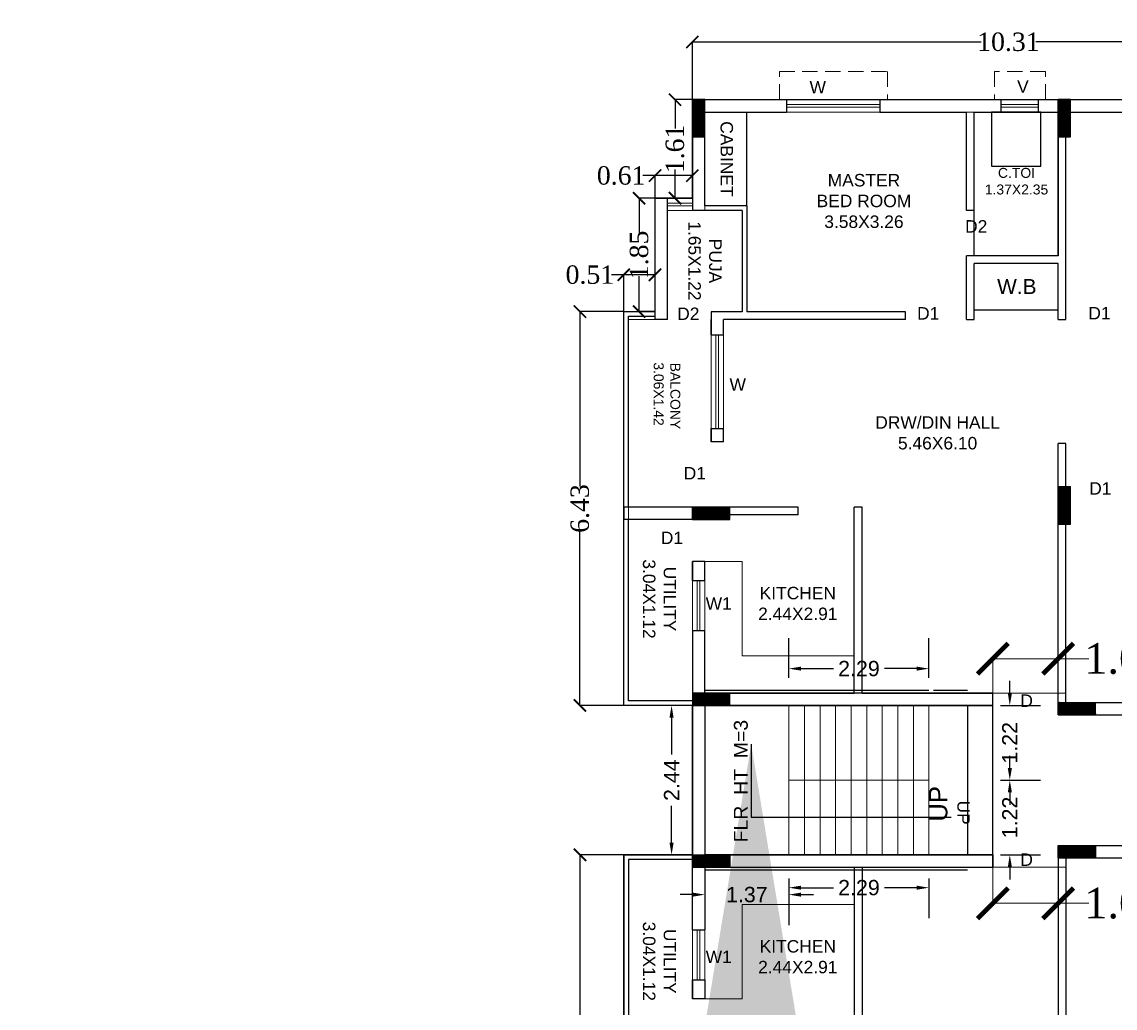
# Model space of a CAD drawing. Header units: metres. Extents: x 0 to 63445, y 32361 to 32804.
# Drawn here: x 63159.96 to 63177.8, y 32701.36 to 32717.46 of the extents above; entities that cross this region are included whole.
import ezdxf

# ---------------------------------------------------------------- set-up
doc = ezdxf.new("R2010")
doc.units = ezdxf.units.M
doc.header["$MEASUREMENT"] = 0
doc.header["$PDMODE"] = 34
doc.header["$PDSIZE"] = -10
for name, pattern in [('CONTINULUS', [0]), ('DASHED', [0.75, 0.5, -0.25]), ('DASHED2', [0.375, 0.25, -0.125])]:
    doc.linetypes.add(name, pattern=pattern)
doc.layers.get('0').update_dxf_attribs({"lineweight": 25})
doc.layers.add('BLK_1_FLR_2_BATH', color=3, linetype='Continuous', plot=False)
doc.layers.add('BLK_1_FLR_2_WATER_CLOSET', color=2, linetype='Continuous', plot=False)
for name, color, linetype, lineweight in [('BLK_1_FLR_2_BLT_UP_AREA', 14, 'DASHED', 9), ('BLK_1_FLR_2_EXIT_WIDTH_DOOR', 7, 'Continuous', 0), ('BLK_1_FLR_2_STAIR_1_FLIGHT_1', 7, 'Continuous', 0), ('BLK_1_FLR_2_STAIR_1_FLIGHT_2', 7, 'Continuous', 0), ('BLK_1_FLR_2_STAIR_1_LANDING_1', 7, 'Continuous', 0), ('BLK_1_FLR_2_UNITFA', 7, 'Continuous', 0), ('COLUMN', 1, 'Continuous', 30), ('DIM', 56, 'Continuous', 20), ('elev', 252, 'Continuous', 20), ('STEPS', 114, 'Continuous', 20), ('TEXT-2', 65, 'Continuous', 18), ('wall', 7, 'Continuous', 30), ('window', 154, 'Continuous', 9)]:
    doc.layers.add(name, color=color, linetype=linetype, lineweight=lineweight)
doc.layers.add('BLK_1_FLR_2_STAIR_1', color=7, linetype='Continuous', true_color=0xffffff, plot=False)
doc.layers.add('text', color=65, linetype='Continuous')
doc.styles.add('AutoDCRFont', font='arial.ttf')
doc.styles.add('PreDCRFont', font='arial.ttf', dxfattribs={"height": 0.25})
doc.styles.add('small int', font='arial.ttf', dxfattribs={"height": 18})
doc.styles.get("Standard").update_dxf_attribs({"font": 'arial.ttf', "height": 0.4})
doc.styles.add('style2', font='arial.ttf', dxfattribs={"height": 0.25})
doc.styles.add('TNR', font='times.ttf', dxfattribs={"height": 0.5})
doc.dimstyles.new('ARCHANA', dxfattribs={"dimscale": 0, "dimtxt": 0.5, "dimasz": 0.5, "dimexe": 0, "dimexo": 0, "dimgap": 0, "dimtad": 0, "dimzin": 0, "dimdsep": 46, "dimtxsty": 'TNR', "dimblk": 'ARCHTICK', "dimcen": 0.09, "dimclrd": 36, "dimclre": 36, "dimclrt": 7, "dimadec": 0, "dimazin": 0, "dimtfac": 1, "dimtofl": 0, "dimtmove": 0, "dimatfit": 3, "dimldrblk": 'ARCHTICK', "dimfxl": 1, "dimfrac": 2, "dimtolj": 1, "dimtzin": 0, "dimlwd": -1, "dimlwe": -1, "dimarcsym": 0})
doc.dimstyles.new('Copy of Standard2', dxfattribs={"dimtxt": 0.25, "dimasz": 0.2, "dimexe": 0.5, "dimexo": 0.3, "dimgap": 0.09, "dimtad": 0, "dimtoh": 1, "dimzin": 0, "dimdsep": 46, "dimtxsty": 'PreDCRFont', "dimcen": 0.025, "dimdle": 0.1, "dimadec": 0, "dimazin": 0, "dimtfac": 1, "dimtofl": 0, "dimtmove": 2, "dimatfit": 3, "dimfxl": 0.18, "dimtolj": 1, "dimtzin": 0, "dimarcsym": 0})
doc.dimstyles.new('STD', dxfattribs={"dimtxt": 10, "dimasz": 10, "dimexe": 0, "dimexo": 0, "dimgap": 0.09, "dimtad": 0, "dimdec": 0, "dimzin": 0, "dimdsep": 46, "dimlunit": 4, "dimtxsty": 'small int', "dimcen": 0.09, "dimclrd": 75, "dimclre": 75, "dimadec": 0, "dimazin": 0, "dimtfac": 1, "dimtdec": 0, "dimtofl": 0, "dimtmove": 0, "dimatfit": 3, "dimfxl": 1, "dimtolj": 1, "dimtzin": 0, "dimarcsym": 0})

# ---------------------------------------------------------------- blocks, each defined once
blk = doc.blocks.new('*D373')
at = {"layer": 'BLK_1_FLR_2_STAIR_1_FLIGHT_1', "color": 0, "linetype": 'Continuous', "lineweight": -2, "transparency": 16777216}
for p, q in [((63172.472, 32703.477), (63172.472, 32702.827)), ((63174.758, 32703.477), (63174.758, 32702.827)), ((63172.672, 32703.327), (63173.198, 32703.327)), ((63174.558, 32703.327), (63174.032, 32703.327))]:
    blk.add_line(p, q, dxfattribs=at)
at = {"layer": 'BLK_1_FLR_2_STAIR_1_FLIGHT_1', "color": 0, "linetype": 'Continuous', "transparency": 16777216}
for points in [[(63172.672, 32703.36), (63172.672, 32703.294), (63172.472, 32703.327)], [(63174.558, 32703.36), (63174.558, 32703.294), (63174.758, 32703.327)]]:
    blk.add_solid(points, dxfattribs=at)
at = {"layer": 'Defpoints', "color": 0, "linetype": 'Continuous', "transparency": 16777216}
for p in [(63172.472, 32703.863), (63174.758, 32703.863), (63174.758, 32703.327)]:
    blk.add_point(p, dxfattribs=at)
at = {"layer": 'BLK_1_FLR_2_STAIR_1_FLIGHT_1', "color": 0, "linetype": 'Continuous', "transparency": 16777216, "insert": (63173.615, 32703.327), "char_height": 0.25, "attachment_point": 5, "style": 'PreDCRFont'}
blk.add_mtext('\\A1;2.29', dxfattribs=at)
blk = doc.blocks.new('*D374')
at = {"layer": 'BLK_1_FLR_2_STAIR_1_FLIGHT_1', "color": 0, "linetype": 'Continuous', "lineweight": -2, "transparency": 16777216}
for p, q in [((63176.077, 32705.282), (63176.077, 32705.482)), ((63175.927, 32705.082), (63176.577, 32705.082)), ((63175.927, 32703.863), (63176.577, 32703.863)), ((63176.077, 32703.663), (63176.077, 32703.463))]:
    blk.add_line(p, q, dxfattribs=at)
at = {"layer": 'BLK_1_FLR_2_STAIR_1_FLIGHT_1', "color": 0, "linetype": 'Continuous', "transparency": 16777216}
for points in [[(63176.044, 32705.282), (63176.111, 32705.282), (63176.077, 32705.082)], [(63176.044, 32703.663), (63176.111, 32703.663), (63176.077, 32703.863)]]:
    blk.add_solid(points, dxfattribs=at)
at = {"layer": 'Defpoints', "color": 0, "linetype": 'Continuous', "transparency": 16777216}
for p in [(63174.758, 32705.082), (63176.077, 32705.082), (63174.758, 32703.863)]:
    blk.add_point(p, dxfattribs=at)
at = {"layer": 'BLK_1_FLR_2_STAIR_1_FLIGHT_1', "color": 0, "linetype": 'Continuous', "transparency": 16777216, "insert": (63176.077, 32704.473), "char_height": 0.25, "attachment_point": 5, "rotation": 90, "style": 'PreDCRFont'}
blk.add_mtext('\\A1;1.22', dxfattribs=at)
blk = doc.blocks.new('*D375')
at = {"layer": 'BLK_1_FLR_2_STAIR_1_FLIGHT_2', "color": 0, "linetype": 'Continuous', "lineweight": -2, "transparency": 16777216}
for p, q in [((63172.472, 32706.753), (63172.472, 32707.403)), ((63174.758, 32706.753), (63174.758, 32707.403)), ((63172.672, 32706.903), (63173.198, 32706.903)), ((63174.558, 32706.903), (63174.032, 32706.903))]:
    blk.add_line(p, q, dxfattribs=at)
at = {"layer": 'BLK_1_FLR_2_STAIR_1_FLIGHT_2', "color": 0, "linetype": 'Continuous', "transparency": 16777216}
for points in [[(63172.672, 32706.936), (63172.672, 32706.87), (63172.472, 32706.903)], [(63174.558, 32706.936), (63174.558, 32706.87), (63174.758, 32706.903)]]:
    blk.add_solid(points, dxfattribs=at)
at = {"layer": 'Defpoints', "color": 0, "linetype": 'Continuous', "transparency": 16777216}
for p in [(63174.758, 32706.903), (63172.472, 32706.302), (63174.758, 32706.302)]:
    blk.add_point(p, dxfattribs=at)
at = {"layer": 'BLK_1_FLR_2_STAIR_1_FLIGHT_2', "color": 0, "linetype": 'Continuous', "transparency": 16777216, "insert": (63173.615, 32706.903), "char_height": 0.25, "attachment_point": 5, "style": 'PreDCRFont'}
blk.add_mtext('\\A1;2.29', dxfattribs=at)
blk = doc.blocks.new('*D376')
at = {"layer": 'BLK_1_FLR_2_STAIR_1_FLIGHT_2', "color": 0, "linetype": 'Continuous', "lineweight": -2, "transparency": 16777216}
for p, q in [((63176.077, 32706.502), (63176.077, 32706.702)), ((63175.927, 32706.302), (63176.577, 32706.302)), ((63175.927, 32705.082), (63176.577, 32705.082)), ((63176.077, 32704.882), (63176.077, 32704.682))]:
    blk.add_line(p, q, dxfattribs=at)
at = {"layer": 'BLK_1_FLR_2_STAIR_1_FLIGHT_2', "color": 0, "linetype": 'Continuous', "transparency": 16777216}
for points in [[(63176.044, 32706.502), (63176.111, 32706.502), (63176.077, 32706.302)], [(63176.044, 32704.882), (63176.111, 32704.882), (63176.077, 32705.082)]]:
    blk.add_solid(points, dxfattribs=at)
at = {"layer": 'Defpoints', "color": 0, "linetype": 'Continuous', "transparency": 16777216}
for p in [(63175.358, 32706.302), (63176.077, 32706.302), (63174.758, 32705.082)]:
    blk.add_point(p, dxfattribs=at)
at = {"layer": 'BLK_1_FLR_2_STAIR_1_FLIGHT_2', "color": 0, "linetype": 'Continuous', "transparency": 16777216, "insert": (63176.077, 32705.692), "char_height": 0.25, "attachment_point": 5, "rotation": 90, "style": 'PreDCRFont'}
blk.add_mtext('\\A1;1.22', dxfattribs=at)
blk = doc.blocks.new('*D377')
at = {"layer": 'BLK_1_FLR_2_STAIR_1_LANDING_1', "color": 0, "lineweight": -2, "transparency": 16777216}
for p, q in [((63171.1, 32703.364), (63171.1, 32702.714)), ((63172.472, 32703.364), (63172.472, 32702.714)), ((63170.9, 32703.214), (63170.7, 32703.214)), ((63172.672, 32703.214), (63172.872, 32703.214))]:
    blk.add_line(p, q, dxfattribs=at)
at = {"layer": 'BLK_1_FLR_2_STAIR_1_LANDING_1', "color": 0, "transparency": 16777216}
for points in [[(63170.9, 32703.247), (63170.9, 32703.18), (63171.1, 32703.214)], [(63172.672, 32703.247), (63172.672, 32703.18), (63172.472, 32703.214)]]:
    blk.add_solid(points, dxfattribs=at)
at = {"layer": 'Defpoints', "color": 0, "transparency": 16777216}
for p in [(63171.1, 32703.863), (63172.472, 32703.863), (63171.1, 32703.214)]:
    blk.add_point(p, dxfattribs=at)
at = {"layer": 'BLK_1_FLR_2_STAIR_1_LANDING_1', "color": 0, "transparency": 16777216, "insert": (63171.786, 32703.214), "char_height": 0.25, "attachment_point": 5, "style": 'PreDCRFont'}
blk.add_mtext('\\A1;1.37', dxfattribs=at)
blk = doc.blocks.new('*D378')
at = {"layer": 'BLK_1_FLR_2_STAIR_1_LANDING_1', "color": 0, "lineweight": -2, "transparency": 16777216}
for p, q in [((63170.708, 32706.302), (63170.058, 32706.302)), ((63170.558, 32706.102), (63170.558, 32705.499)), ((63170.558, 32704.063), (63170.558, 32704.666)), ((63170.708, 32703.863), (63170.058, 32703.863))]:
    blk.add_line(p, q, dxfattribs=at)
at = {"layer": 'BLK_1_FLR_2_STAIR_1_LANDING_1', "color": 0, "transparency": 16777216}
for points in [[(63170.524, 32706.102), (63170.591, 32706.102), (63170.558, 32706.302)], [(63170.524, 32704.063), (63170.591, 32704.063), (63170.558, 32703.863)]]:
    blk.add_solid(points, dxfattribs=at)
at = {"layer": 'Defpoints', "color": 0, "transparency": 16777216}
for p in [(63170.558, 32706.302), (63171.1, 32706.302), (63171.1, 32703.863)]:
    blk.add_point(p, dxfattribs=at)
at = {"layer": 'BLK_1_FLR_2_STAIR_1_LANDING_1', "color": 0, "transparency": 16777216, "insert": (63170.558, 32705.082), "char_height": 0.25, "attachment_point": 5, "rotation": 90, "style": 'PreDCRFont'}
blk.add_mtext('\\A1;2.44', dxfattribs=at)
blk = doc.blocks.new('A$C7D115503')
at = {"layer": 'COLUMN', "ltscale": 3}
h = blk.add_hatch(dxfattribs=at)
h.set_pattern_fill('ANSI31', color=256, style=0)
h.paths.add_polyline_path([(-14.36, -11.59), (-6.36, -11.59), (-6.36, 12.41), (-14.36, 12.41)])
at = {"layer": 'COLUMN', "ltscale": 0.05}
for p, q in [((-14.36, 12.41), (-6.36, 12.41)), ((-14.36, 12.41), (-14.36, -11.59)), ((-6.36, 12.41), (-6.36, -11.59)), ((-6.36, -11.59), (-14.36, -11.59))]:
    blk.add_line(p, q, dxfattribs=at)
blk = doc.blocks.new('_ArchTick')
at = {"color": 0, "linetype": 'ByBlock', "const_width": 0.15}
blk.add_lwpolyline([(-0.5, -0.5), (0.5, 0.5)], dxfattribs=at)
blk = doc.blocks.new('*D720')
at = {"layer": 'Defpoints', "color": 0, "ltscale": 0.5, "transparency": 16777216}
for p in [(63169.062, 32712.732), (63169.778, 32712.732), (63169.778, 32706.302)]:
    blk.add_point(p, dxfattribs=at)
at = {"layer": 'wall', "color": 36, "ltscale": 0.5, "transparency": 16777216}
for p, q in [((63169.778, 32712.732), (63169.062, 32712.732)), ((63169.062, 32712.732), (63169.062, 32709.877)), ((63169.062, 32706.302), (63169.062, 32709.157)), ((63169.778, 32706.302), (63169.062, 32706.302))]:
    blk.add_line(p, q, dxfattribs=at)
at = {"layer": 'wall', "color": 36, "ltscale": 0.5, "transparency": 16777216, "xscale": 0.2, "yscale": 0.2, "zscale": 0.2}
for p, rotation in [((63169.062, 32712.732), 90), ((63169.062, 32706.302), 270)]:
    blk.add_blockref('_ArchTick', p, dxfattribs=dict(at, rotation=rotation))
at = {"layer": 'wall', "color": 7, "ltscale": 0.5, "transparency": 16777216, "insert": (63169.062, 32709.517), "char_height": 0.5, "attachment_point": 5, "rotation": 90, "style": 'TNR'}
blk.add_mtext('\\A1;{\\H0.6x;6.43}', dxfattribs=at)
blk = doc.blocks.new('*D721')
at = {"layer": 'Defpoints', "color": 0, "ltscale": 0.5, "transparency": 16777216}
for p in [(63169.778, 32713.332), (63169.778, 32712.732), (63170.288, 32712.732)]:
    blk.add_point(p, dxfattribs=at)
at = {"layer": 'wall', "color": 36, "ltscale": 0.5, "transparency": 16777216}
for p, q in [((63169.778, 32713.332), (63169.578, 32713.332)), ((63169.778, 32712.732), (63169.778, 32713.332)), ((63170.288, 32713.332), (63169.778, 32713.332)), ((63170.288, 32712.732), (63170.288, 32713.332))]:
    blk.add_line(p, q, dxfattribs=at)
at = {"layer": 'wall', "color": 36, "ltscale": 0.5, "transparency": 16777216, "xscale": 0.2, "yscale": 0.2, "zscale": 0.2, "rotation": 180}
blk.add_blockref('_ArchTick', (63169.778, 32713.332), dxfattribs=at)
at = {"layer": 'wall', "color": 36, "ltscale": 0.5, "transparency": 16777216, "xscale": 0.2, "yscale": 0.2, "zscale": 0.2}
blk.add_blockref('_ArchTick', (63170.288, 32713.332), dxfattribs=at)
at = {"layer": 'wall', "color": 7, "ltscale": 0.5, "transparency": 16777216, "insert": (63169.225, 32713.332), "char_height": 0.5, "attachment_point": 5, "style": 'TNR'}
blk.add_mtext('\\A1;{\\H0.6x;0.51}', dxfattribs=at)
blk = doc.blocks.new('*D722')
at = {"layer": 'Defpoints', "color": 0, "ltscale": 0.5, "transparency": 16777216}
for p in [(63170.029, 32714.582), (63170.288, 32714.582), (63170.288, 32712.732)]:
    blk.add_point(p, dxfattribs=at)
at = {"layer": 'wall', "color": 36, "ltscale": 0.5, "transparency": 16777216}
for p, q in [((63170.288, 32714.582), (63170.029, 32714.582)), ((63170.029, 32714.582), (63170.029, 32714.004)), ((63170.029, 32712.732), (63170.029, 32713.31)), ((63170.288, 32712.732), (63170.029, 32712.732))]:
    blk.add_line(p, q, dxfattribs=at)
at = {"layer": 'wall', "color": 36, "ltscale": 0.5, "transparency": 16777216, "xscale": 0.2, "yscale": 0.2, "zscale": 0.2}
for p, rotation in [((63170.029, 32714.582), 90), ((63170.029, 32712.732), 270)]:
    blk.add_blockref('_ArchTick', p, dxfattribs=dict(at, rotation=rotation))
at = {"layer": 'wall', "color": 7, "ltscale": 0.5, "transparency": 16777216, "insert": (63170.029, 32713.657), "char_height": 0.5, "attachment_point": 5, "rotation": 90, "style": 'TNR'}
blk.add_mtext('\\A1;{\\H0.6x;1.85}', dxfattribs=at)
blk = doc.blocks.new('*D723')
at = {"layer": 'Defpoints', "color": 0, "ltscale": 0.5, "transparency": 16777216}
for p in [(63170.897, 32714.951), (63170.288, 32714.582), (63170.897, 32714.582)]:
    blk.add_point(p, dxfattribs=at)
at = {"layer": 'wall', "color": 36, "ltscale": 0.5, "transparency": 16777216}
for p, q in [((63170.288, 32714.951), (63170.088, 32714.951)), ((63170.288, 32714.582), (63170.288, 32714.951)), ((63170.897, 32714.951), (63170.288, 32714.951)), ((63170.897, 32714.582), (63170.897, 32714.951))]:
    blk.add_line(p, q, dxfattribs=at)
at = {"layer": 'wall', "color": 36, "ltscale": 0.5, "transparency": 16777216, "xscale": 0.2, "yscale": 0.2, "zscale": 0.2, "rotation": 180}
blk.add_blockref('_ArchTick', (63170.288, 32714.951), dxfattribs=at)
at = {"layer": 'wall', "color": 36, "ltscale": 0.5, "transparency": 16777216, "xscale": 0.2, "yscale": 0.2, "zscale": 0.2}
blk.add_blockref('_ArchTick', (63170.897, 32714.951), dxfattribs=at)
at = {"layer": 'wall', "color": 7, "ltscale": 0.5, "transparency": 16777216, "insert": (63169.735, 32714.951), "char_height": 0.5, "attachment_point": 5, "style": 'TNR'}
blk.add_mtext('\\A1;{\\H0.6x;0.61}', dxfattribs=at)
blk = doc.blocks.new('*D690')
at = {"layer": 'Defpoints', "color": 0, "ltscale": 0.5, "transparency": 16777216}
for p in [(63170.614, 32716.191), (63170.897, 32716.191), (63170.897, 32714.582)]:
    blk.add_point(p, dxfattribs=at)
at = {"layer": 'wall', "color": 36, "ltscale": 0.5, "transparency": 16777216}
for p, q in [((63170.897, 32716.191), (63170.614, 32716.191)), ((63170.614, 32716.191), (63170.614, 32715.721)), ((63170.614, 32714.582), (63170.614, 32715.052)), ((63170.897, 32714.582), (63170.614, 32714.582))]:
    blk.add_line(p, q, dxfattribs=at)
at = {"layer": 'wall', "color": 36, "ltscale": 0.5, "transparency": 16777216, "xscale": 0.2, "yscale": 0.2, "zscale": 0.2}
for p, rotation in [((63170.614, 32716.191), 90), ((63170.614, 32714.582), 270)]:
    blk.add_blockref('_ArchTick', p, dxfattribs=dict(at, rotation=rotation))
at = {"layer": 'wall', "color": 7, "ltscale": 0.5, "transparency": 16777216, "insert": (63170.614, 32715.387), "char_height": 0.5, "attachment_point": 5, "rotation": 90, "style": 'TNR'}
blk.add_mtext('\\A1;{\\H0.6x;1.61}', dxfattribs=at)
blk = doc.blocks.new('*D724')
at = {"layer": 'Defpoints', "color": 0, "ltscale": 0.5, "transparency": 16777216}
for p in [(63181.212, 32717.133), (63170.897, 32716.191), (63181.212, 32716.191)]:
    blk.add_point(p, dxfattribs=at)
at = {"layer": 'wall', "color": 36, "ltscale": 0.5, "transparency": 16777216}
for p, q in [((63170.897, 32716.191), (63170.897, 32717.133)), ((63170.897, 32717.133), (63175.609, 32717.133)), ((63181.212, 32717.133), (63176.5, 32717.133)), ((63181.212, 32716.191), (63181.212, 32717.133))]:
    blk.add_line(p, q, dxfattribs=at)
at = {"layer": 'wall', "color": 36, "ltscale": 0.5, "transparency": 16777216, "xscale": 0.2, "yscale": 0.2, "zscale": 0.2, "rotation": 180}
blk.add_blockref('_ArchTick', (63170.897, 32717.133), dxfattribs=at)
at = {"layer": 'wall', "color": 36, "ltscale": 0.5, "transparency": 16777216, "xscale": 0.2, "yscale": 0.2, "zscale": 0.2}
blk.add_blockref('_ArchTick', (63181.212, 32717.133), dxfattribs=at)
at = {"layer": 'wall', "color": 7, "ltscale": 0.5, "transparency": 16777216, "insert": (63176.054, 32717.133), "char_height": 0.5, "attachment_point": 5, "style": 'TNR'}
blk.add_mtext('\\A1;{\\H0.6x;10.31}', dxfattribs=at)
blk = doc.blocks.new('*D696')
at = {"layer": 'Defpoints', "color": 0, "ltscale": 0.5, "transparency": 16777216}
for p in [(63169.778, 32703.863), (63169.062, 32697.433), (63169.778, 32697.433)]:
    blk.add_point(p, dxfattribs=at)
at = {"layer": 'wall', "color": 36, "ltscale": 0.5, "transparency": 16777216}
for p, q in [((63169.778, 32703.863), (63169.062, 32703.863)), ((63169.062, 32703.863), (63169.062, 32701.008)), ((63169.062, 32697.433), (63169.062, 32700.288)), ((63169.778, 32697.433), (63169.062, 32697.433))]:
    blk.add_line(p, q, dxfattribs=at)
at = {"layer": 'wall', "color": 36, "ltscale": 0.5, "transparency": 16777216, "xscale": 0.2, "yscale": 0.2, "zscale": 0.2}
for p, rotation in [((63169.062, 32703.863), 90), ((63169.062, 32697.433), 270)]:
    blk.add_blockref('_ArchTick', p, dxfattribs=dict(at, rotation=rotation))
at = {"layer": 'wall', "color": 7, "ltscale": 0.5, "transparency": 16777216, "insert": (63169.062, 32700.648), "char_height": 0.5, "attachment_point": 5, "rotation": 90, "style": 'TNR'}
blk.add_mtext('\\A1;{\\H0.6x;6.43}', dxfattribs=at)
blk = doc.blocks.new('*D869')
at = {"layer": 'Defpoints', "color": 0, "ltscale": 3, "transparency": 16777216}
for p in [(0.832, 32714.342), (63267.277, 32714.342), (0, 32701.59)]:
    blk.add_point(p, dxfattribs=at)
at = {"layer": 'DIM', "ltscale": 3, "transparency": 16777216}
for p, q in [((5.832, 32714.342), (0.832, 32714.342)), ((0.832, 32714.342), (0.832, 32708.36)), ((0.832, 32701.59), (0.832, 32707.571)), ((0, 32701.59), (0.832, 32701.59))]:
    blk.add_line(p, q, dxfattribs=at)
at = {"layer": 'DIM', "ltscale": 3, "transparency": 16777216, "xscale": 0.05, "yscale": 0.05, "zscale": 0.05}
for p, rotation in [((0.832, 32714.342), 90), ((0.832, 32701.59), 270)]:
    blk.add_blockref('_ArchTick', p, dxfattribs=dict(at, rotation=rotation))
at = {"layer": 'DIM', "color": 7, "ltscale": 3, "transparency": 16777216, "insert": (0.832, 32707.966), "char_height": 0.4, "attachment_point": 5, "rotation": 90}
blk.add_mtext('\\A1;{\\H0.6x;12.75}', dxfattribs=at)
blk = doc.blocks.new('*D993')
at = {"layer": 'BLK_1_FLR_2_EXIT_WIDTH_DOOR', "color": 36, "ltscale": 0.5, "transparency": 16777216}
for p, q in [((63175.8, 32706.505), (63175.8, 32707.065)), ((63175.8, 32707.065), (63176.866, 32707.065)), ((63176.866, 32706.505), (63176.866, 32707.065)), ((63176.866, 32707.065), (63177.366, 32707.065))]:
    blk.add_line(p, q, dxfattribs=at)
at = {"layer": 'Defpoints', "color": 0, "ltscale": 0.5, "transparency": 16777216}
for p in [(63176.866, 32707.065), (63175.8, 32706.505), (63176.866, 32706.505)]:
    blk.add_point(p, dxfattribs=at)
at = {"layer": 'BLK_1_FLR_2_EXIT_WIDTH_DOOR', "color": 36, "ltscale": 0.5, "transparency": 16777216, "xscale": 0.5, "yscale": 0.5, "zscale": 0.5, "rotation": 180}
blk.add_blockref('_ArchTick', (63175.8, 32707.065), dxfattribs=at)
at = {"layer": 'BLK_1_FLR_2_EXIT_WIDTH_DOOR', "color": 36, "ltscale": 0.5, "transparency": 16777216, "xscale": 0.5, "yscale": 0.5, "zscale": 0.5}
blk.add_blockref('_ArchTick', (63176.866, 32707.065), dxfattribs=at)
at = {"layer": 'BLK_1_FLR_2_EXIT_WIDTH_DOOR', "color": 7, "ltscale": 0.5, "transparency": 16777216, "insert": (63177.953, 32707.065), "char_height": 0.5, "attachment_point": 5, "style": 'TNR'}
blk.add_mtext('\\A1;1.07', dxfattribs=at)
blk = doc.blocks.new('*D994')
at = {"layer": 'BLK_1_FLR_2_EXIT_WIDTH_DOOR', "color": 36, "ltscale": 0.5, "transparency": 16777216}
for p, q in [((63175.8, 32703.66), (63175.8, 32703.072)), ((63176.866, 32703.66), (63176.866, 32703.072)), ((63175.8, 32703.072), (63176.866, 32703.072)), ((63176.866, 32703.072), (63177.366, 32703.072))]:
    blk.add_line(p, q, dxfattribs=at)
at = {"layer": 'Defpoints', "color": 0, "ltscale": 0.5, "transparency": 16777216}
for p in [(63175.8, 32703.66), (63176.866, 32703.66), (63176.866, 32703.072)]:
    blk.add_point(p, dxfattribs=at)
at = {"layer": 'BLK_1_FLR_2_EXIT_WIDTH_DOOR', "color": 36, "ltscale": 0.5, "transparency": 16777216, "xscale": 0.5, "yscale": 0.5, "zscale": 0.5, "rotation": 180}
blk.add_blockref('_ArchTick', (63175.8, 32703.072), dxfattribs=at)
at = {"layer": 'BLK_1_FLR_2_EXIT_WIDTH_DOOR', "color": 36, "ltscale": 0.5, "transparency": 16777216, "xscale": 0.5, "yscale": 0.5, "zscale": 0.5}
blk.add_blockref('_ArchTick', (63176.866, 32703.072), dxfattribs=at)
at = {"layer": 'BLK_1_FLR_2_EXIT_WIDTH_DOOR', "color": 7, "ltscale": 0.5, "transparency": 16777216, "insert": (63177.953, 32703.072), "char_height": 0.5, "attachment_point": 5, "style": 'TNR'}
blk.add_mtext('\\A1;1.07', dxfattribs=at)

msp = doc.modelspace()

# ---------------------------------------------------------------- linework, layer by layer
at = {"layer": 'BLK_1_FLR_2_BATH', "color": 3}
msp.add_lwpolyline([(63175.4948, 32715.988), (63176.8664, 32715.988), (63176.8664, 32713.6425), (63175.4948, 32713.6425)], close=True, dxfattribs=at)
at = {"layer": 'BLK_1_FLR_2_BLT_UP_AREA', "color": 14, "linetype": 'CONTINULUS', "ltscale": 0.05}
msp.add_lwpolyline([(63233.1569, 32716.1912), (63170.8973, 32716.1912), (63170.8973, 32714.5823), (63170.2876, 32714.5823), (63170.2876, 32712.7323), (63169.778, 32712.7323), (63169.778, 32712.7323), (63169.778, 32706.3017), (63170.8973, 32706.3017), (63170.8973, 32703.8632), (63169.778, 32703.8632), (63169.778, 32697.4326), (63170.2876, 32697.4326), (63170.2876, 32695.5826), (63170.8973, 32695.5826), (63170.8973, 32693.9737), (63233.1569, 32693.9737)], dxfattribs=at)
at = {"layer": 'BLK_1_FLR_2_STAIR_1'}
msp.add_lwpolyline([(63175.7996, 32703.66), (63175.7996, 32706.5049), (63170.8973, 32706.5049), (63170.8973, 32703.66)], close=True, dxfattribs=at)
at = {"layer": 'BLK_1_FLR_2_STAIR_1_FLIGHT_1', "color": 3}
for p, q in [((63172.4721, 32703.8632), (63172.4721, 32705.0825)), ((63172.7261, 32703.8632), (63172.7261, 32705.0825)), ((63172.9801, 32703.8632), (63172.9801, 32705.0825)), ((63173.2341, 32703.8632), (63173.2341, 32705.0825)), ((63173.4881, 32703.8632), (63173.4881, 32705.0825)), ((63173.7421, 32703.8632), (63173.7421, 32705.0825)), ((63173.9962, 32703.8632), (63173.9962, 32705.0825)), ((63174.2502, 32703.8632), (63174.2502, 32705.0825)), ((63174.5042, 32703.8632), (63174.5042, 32705.0825)), ((63174.7582, 32703.8632), (63174.7582, 32705.0825))]:
    msp.add_line(p, q, dxfattribs=at)
at = {"layer": 'BLK_1_FLR_2_STAIR_1_FLIGHT_1'}
msp.add_lwpolyline([(63174.7582, 32703.8632), (63174.7582, 32705.0825), (63172.4721, 32705.0825), (63172.4721, 32703.8632)], close=True, dxfattribs=at)
at = {"layer": 'BLK_1_FLR_2_STAIR_1_FLIGHT_2', "color": 3}
for p, q in [((63172.4721, 32705.0825), (63172.4721, 32706.3017)), ((63172.7261, 32705.0825), (63172.7261, 32706.3017)), ((63172.9801, 32705.0825), (63172.9801, 32706.3017)), ((63173.2341, 32705.0825), (63173.2341, 32706.3017)), ((63173.4881, 32705.0825), (63173.4881, 32706.3017)), ((63173.7421, 32705.0825), (63173.7421, 32706.3017)), ((63173.9962, 32705.0825), (63173.9962, 32706.3017)), ((63174.2502, 32705.0825), (63174.2502, 32706.3017)), ((63174.5042, 32705.0825), (63174.5042, 32706.3017)), ((63174.7582, 32705.0825), (63174.7582, 32706.3017))]:
    msp.add_line(p, q, dxfattribs=at)
at = {"layer": 'BLK_1_FLR_2_STAIR_1_FLIGHT_2'}
msp.add_lwpolyline([(63174.7582, 32706.3017), (63174.7582, 32705.0825), (63172.4721, 32705.0825), (63172.4721, 32706.3017)], close=True, dxfattribs=at)
at = {"layer": 'BLK_1_FLR_2_STAIR_1_LANDING_1'}
msp.add_lwpolyline([(63172.4721, 32703.8632), (63172.4721, 32706.3017), (63171.1005, 32706.3017), (63171.1005, 32703.8632)], close=True, dxfattribs=at)
at = {"layer": 'BLK_1_FLR_2_UNITFA', "color": 3, "ltscale": 0.5}
for points in [[(63169.8542, 32706.3779), (63170.8973, 32706.3779), (63170.8973, 32706.5049), (63176.9934, 32706.5049), (63176.9934, 32706.3525), (63181.0084, 32706.3525), (63181.0084, 32715.988), (63171.1005, 32715.988), (63171.1005, 32714.3791), (63170.4899, 32714.3791), (63170.4909, 32712.6011), (63169.8542, 32712.6011), (63169.8542, 32706.3779)], [(63169.8542, 32703.787), (63170.8973, 32703.787), (63170.8973, 32703.66), (63176.9934, 32703.66), (63176.9934, 32703.8124), (63181.0084, 32703.8124), (63181.0084, 32694.177), (63171.1005, 32694.177), (63171.1005, 32695.7858), (63170.4899, 32695.7858), (63170.4909, 32697.5639), (63169.8542, 32697.5639), (63169.8542, 32703.787)]]:
    msp.add_lwpolyline(points, close=True, dxfattribs=at)
at = {"layer": 'BLK_1_FLR_2_WATER_CLOSET', "color": 3}
msp.add_lwpolyline([(63176.585, 32715.988), (63175.7763, 32715.988), (63175.7763, 32715.1031), (63176.585, 32715.1031)], close=True, dxfattribs=at)
at = {"layer": 'elev', "ltscale": 0.05}
for p, q in [((63171.1005, 32708.6513), (63171.7101, 32708.6513)), ((63171.7101, 32707.1145), (63171.7101, 32708.6513)), ((63171.7101, 32707.1145), (63173.5389, 32707.1145)), ((63171.7101, 32703.0504), (63173.5389, 32703.0504)), ((63171.7101, 32703.0504), (63171.7101, 32701.5137)), ((63171.1005, 32701.5137), (63171.7101, 32701.5137))]:
    msp.add_line(p, q, dxfattribs=at)
at = {"layer": 'STEPS'}
for p, q in [((63172.4721, 32706.3017), (63172.4721, 32703.8632)), ((63172.7261, 32706.3017), (63172.7261, 32703.8632)), ((63172.9801, 32706.3017), (63172.9801, 32703.8632)), ((63173.2341, 32706.3017), (63173.2341, 32703.8632)), ((63173.4881, 32706.3017), (63173.4881, 32703.8632)), ((63173.7421, 32706.3017), (63173.7421, 32703.8632)), ((63173.9962, 32706.3017), (63173.9962, 32703.8632)), ((63174.2502, 32706.3017), (63174.2502, 32703.8632)), ((63174.5042, 32706.3017), (63174.5042, 32703.8632)), ((63174.7582, 32706.3017), (63174.7582, 32703.8632)), ((63172.4721, 32705.0825), (63174.7582, 32705.0825))]:
    msp.add_line(p, q, dxfattribs=at)
at = {"layer": 'text', "linetype": 'Continuous'}
msp.add_line((63175.3857, 32706.3017), (63175.3857, 32703.8632), dxfattribs=at)
at = {"layer": 'wall', "ltscale": 0.05}
for p, q in [((63170.8973, 32714.5823), (63170.8973, 32716.1912)), ((63170.8973, 32716.1912), (63172.4307, 32716.1912)), ((63170.8973, 32716.1912), (63170.8973, 32714.5823)), ((63173.9547, 32716.1912), (63175.9363, 32716.1912)), ((63176.5459, 32716.1912), (63177.0696, 32716.1912)), ((63177.0696, 32716.1912), (63177.9841, 32716.1912)), ((63171.1005, 32715.988), (63172.4307, 32715.988)), ((63171.1005, 32714.4553), (63171.1005, 32715.988)), ((63173.9547, 32715.988), (63175.3678, 32715.988)), ((63175.3678, 32714.3791), (63175.3678, 32715.988)), ((63175.4948, 32715.988), (63175.9382, 32715.988)), ((63175.4948, 32715.988), (63175.9363, 32715.988)), ((63175.4948, 32714.3791), (63175.4948, 32715.988)), ((63176.5459, 32715.988), (63176.6828, 32715.988)), ((63176.5459, 32715.988), (63176.8664, 32715.988)), ((63176.9934, 32712.6011), (63176.9934, 32716.0007)), ((63177.0696, 32715.988), (63177.9841, 32715.988)), ((63176.8664, 32713.6425), (63176.8664, 32715.5943)), ((63170.8973, 32714.5823), (63170.2876, 32714.5823)), ((63170.2876, 32712.6011), (63170.2876, 32714.5823)), ((63170.4909, 32712.6011), (63170.4909, 32714.5823)), ((63171.7101, 32714.3791), (63170.8973, 32714.3791)), ((63171.7863, 32714.4553), (63171.1005, 32714.4553)), ((63175.4948, 32714.3791), (63175.3678, 32714.3791)), ((63175.3678, 32712.7281), (63175.3678, 32713.6425)), ((63176.8664, 32713.6425), (63175.3678, 32713.6425)), ((63175.4948, 32712.6011), (63175.4948, 32713.5155)), ((63176.8664, 32713.5155), (63175.4948, 32713.5155)), ((63176.8664, 32712.6011), (63176.8664, 32713.5155)), ((63169.778, 32709.5403), (63169.778, 32712.7323)), ((63169.778, 32712.7323), (63170.2876, 32712.7323)), ((63169.8542, 32709.5403), (63169.8542, 32712.6561)), ((63169.8542, 32712.6561), (63170.2876, 32712.6561)), ((63170.4909, 32712.6011), (63170.2876, 32712.6011)), ((63171.7101, 32712.7281), (63171.2021, 32712.7281)), ((63171.2021, 32712.7281), (63171.2021, 32712.3493)), ((63171.2021, 32712.3493), (63171.2021, 32712.6011)), ((63174.3772, 32712.6011), (63171.4053, 32712.6011)), ((63171.4053, 32712.3493), (63171.4053, 32712.6011)), ((63174.3772, 32712.7281), (63171.7863, 32712.7281)), ((63174.3772, 32712.6011), (63174.3772, 32712.7281)), ((63175.3678, 32712.6011), (63175.3678, 32712.7281)), ((63175.3678, 32712.7281), (63175.3678, 32712.7281)), ((63171.2021, 32710.6071), (63171.2021, 32710.8253)), ((63171.2021, 32710.8253), (63171.2021, 32710.6071)), ((63171.4053, 32710.6071), (63171.4053, 32710.8253)), ((63171.4053, 32710.6071), (63171.2021, 32710.6071)), ((63176.8664, 32709.6927), (63176.8664, 32710.5807)), ((63176.9934, 32710.5807), (63176.8664, 32710.5807)), ((63176.9934, 32710.5807), (63176.8664, 32710.5807)), ((63176.9934, 32709.6927), (63176.9934, 32710.5807)), ((63176.9934, 32710.5807), (63176.9934, 32710.5807)), ((63170.8973, 32709.3371), (63170.8973, 32709.5403)), ((63172.6245, 32709.5403), (63170.8973, 32709.5403)), ((63170.8973, 32709.5403), (63170.8973, 32709.3371)), ((63172.6245, 32709.5403), (63171.1005, 32709.5403)), ((63172.6245, 32709.4133), (63172.6245, 32709.5403)), ((63173.5389, 32706.5049), (63173.5389, 32709.5403)), ((63173.6659, 32709.5403), (63173.5389, 32709.5403)), ((63173.6659, 32709.5403), (63173.5389, 32709.5403)), ((63173.6659, 32706.5049), (63173.6659, 32709.5403)), ((63177.0696, 32709.5657), (63176.8664, 32709.5657)), ((63177.0696, 32709.6927), (63176.9934, 32709.6927)), ((63172.6245, 32709.4133), (63171.1005, 32709.4133)), ((63172.6245, 32709.4133), (63171.1005, 32709.4133)), ((63171.1005, 32709.3371), (63171.1005, 32709.4133)), ((63176.8664, 32706.1493), (63176.8664, 32709.4895)), ((63176.9934, 32706.3525), (63176.9934, 32709.4895)), ((63169.778, 32706.3017), (63169.778, 32709.3371)), ((63169.8542, 32706.3779), (63169.8542, 32709.3371)), ((63170.8973, 32708.3395), (63170.8973, 32708.6513)), ((63171.1005, 32708.6513), (63170.8973, 32708.6513)), ((63170.8973, 32708.6513), (63170.8973, 32708.3395)), ((63171.1005, 32708.3395), (63171.1005, 32708.6513)), ((63170.8973, 32707.5275), (63170.8973, 32706.3017)), ((63171.1005, 32706.5049), (63171.1005, 32707.5275)), ((63171.1005, 32706.5049), (63173.5389, 32706.5049)), ((63173.6659, 32706.5049), (63175.7996, 32706.5049)), ((63174.555, 32706.5049), (63174.555, 32706.5049)), ((63175.7996, 32706.3017), (63175.7996, 32706.5049)), ((63175.7996, 32706.3017), (63171.1005, 32706.3017)), ((63171.1005, 32706.3017), (63175.7996, 32706.3017)), ((63176.8664, 32704.0156), (63176.8664, 32700.6754)), ((63169.778, 32703.8632), (63169.778, 32700.8278)), ((63170.8973, 32702.6374), (63170.8973, 32703.8632)), ((63175.7996, 32703.8632), (63171.1005, 32703.8632)), ((63171.1005, 32703.8632), (63175.7996, 32703.8632)), ((63175.7996, 32703.8632), (63175.7996, 32703.66)), ((63169.8542, 32703.787), (63169.8542, 32700.8278)), ((63171.1005, 32703.66), (63173.5389, 32703.66)), ((63171.1005, 32703.66), (63171.1005, 32702.6374)), ((63173.5389, 32703.66), (63173.5389, 32700.6246)), ((63173.6659, 32703.66), (63173.6659, 32700.6246)), ((63173.6659, 32703.66), (63175.7996, 32703.66)), ((63174.555, 32703.66), (63174.555, 32703.66)), ((63176.9934, 32703.8124), (63176.9934, 32700.6754)), ((63170.8973, 32701.8254), (63170.8973, 32701.5137)), ((63170.8973, 32701.5137), (63170.8973, 32701.8254)), ((63171.1005, 32701.8254), (63171.1005, 32701.5137)), ((63171.1005, 32701.5137), (63170.8973, 32701.5137))]:
    msp.add_line(p, q, dxfattribs=at)
at = {"layer": 'wall', "ltscale": 3}
for p, q in [((63172.4307, 32716.1912), (63172.4307, 32715.988)), ((63173.9547, 32716.1912), (63173.9547, 32715.988)), ((63175.9363, 32715.988), (63175.9363, 32716.1912)), ((63176.5459, 32715.988), (63176.5459, 32716.1912)), ((63171.2021, 32712.3493), (63171.4053, 32712.3493)), ((63171.2021, 32710.8253), (63171.4053, 32710.8253)), ((63170.8973, 32708.3395), (63171.1005, 32708.3395)), ((63170.8973, 32707.5275), (63171.1005, 32707.5275)), ((63170.8973, 32702.6374), (63171.1005, 32702.6374)), ((63170.8973, 32701.8254), (63171.1005, 32701.8254))]:
    msp.add_line(p, q, dxfattribs=at)
at = {"layer": 'wall'}
for p, q in [((63171.7863, 32714.4553), (63171.7863, 32715.988)), ((63171.7101, 32714.3791), (63171.7101, 32712.7281)), ((63171.7863, 32714.4553), (63171.7863, 32712.7281)), ((63176.8664, 32712.7568), (63175.4948, 32712.7568)), ((63175.3678, 32712.6011), (63175.4948, 32712.6011)), ((63176.8664, 32712.6011), (63176.9934, 32712.6011)), ((63170.8973, 32709.5403), (63169.778, 32709.5403)), ((63169.778, 32709.5403), (63169.778, 32709.3371)), ((63170.8973, 32709.3371), (63169.778, 32709.3371)), ((63170.8973, 32706.3779), (63169.8542, 32706.3779)), ((63177.0696, 32706.3525), (63181.0084, 32706.3525)), ((63170.8973, 32706.3017), (63169.778, 32706.3017)), ((63170.8973, 32706.3017), (63170.8973, 32703.8632)), ((63171.1005, 32706.3017), (63171.1005, 32703.8632)), ((63177.0696, 32706.1493), (63181.0084, 32706.1493)), ((63177.0696, 32704.0156), (63181.0084, 32704.0156)), ((63170.8973, 32703.8632), (63169.778, 32703.8632)), ((63170.8973, 32703.787), (63169.8542, 32703.787)), ((63177.0696, 32703.8124), (63181.0084, 32703.8124))]:
    msp.add_line(p, q, dxfattribs=at)
at = {"layer": 'wall', "ltscale": 0.1}
msp.add_line((63175.9363, 32715.988), (63175.8786, 32715.988), dxfattribs=at)
at = {"layer": 'wall', "ltscale": 0.5}
msp.add_line((63170.8973, 32714.5823), (63170.8973, 32714.3791), dxfattribs=at)
at = {"layer": 'wall', "linetype": 'Continuous'}
for p, q in [((63171.1005, 32706.5517), (63174.7537, 32706.5517)), ((63174.8327, 32706.5517), (63175.3857, 32706.5517)), ((63175.3857, 32703.6132), (63171.1005, 32703.6132))]:
    msp.add_line(p, q, dxfattribs=at)
at = {"layer": 'wall', "ltscale": 0.5}
msp.add_lwpolyline([(63200.3042, 32693.9737), (63184.3601, 32693.9737), (63184.3601, 32703.8124), (63181.2116, 32703.8124), (63181.2116, 32693.9737), (63170.8973, 32693.9737), (63170.8973, 32695.5826), (63170.2876, 32695.5826), (63170.2876, 32697.4326), (63169.778, 32697.4326), (63169.778, 32703.8632), (63170.8973, 32703.8632), (63170.8973, 32706.3017), (63169.778, 32706.3017), (63169.778, 32712.7323), (63170.2876, 32712.7323), (63170.2876, 32714.5823), (63170.8973, 32714.5823), (63170.8973, 32716.1912), (63181.2116, 32716.1912), (63181.2116, 32706.3525), (63184.3601, 32706.3525), (63184.3601, 32716.1912), (63200.3042, 32716.1912)], dxfattribs=at)
at = {"layer": 'wall'}
msp.add_arc((63170.9227, 32716.0399), 0.0254, 90, 180, dxfattribs=at)
at = {"layer": 'window'}
for p, q in [((63173.9547, 32716.1912), (63172.4316, 32716.1912)), ((63176.545, 32716.1912), (63175.9363, 32716.1912)), ((63176.545, 32716.1912), (63176.5459, 32716.1912)), ((63173.9547, 32716.1113), (63172.4316, 32716.1113)), ((63173.9547, 32716.068), (63172.4316, 32716.068)), ((63173.9547, 32715.988), (63172.4316, 32715.988)), ((63175.9363, 32716.1113), (63176.545, 32716.1113)), ((63175.9363, 32716.068), (63176.545, 32716.068)), ((63175.9363, 32715.988), (63176.545, 32715.988)), ((63175.9372, 32715.988), (63175.9382, 32715.988)), ((63176.545, 32716.1113), (63176.5459, 32716.1113)), ((63176.545, 32716.068), (63176.5459, 32716.068)), ((63176.545, 32715.988), (63176.5459, 32715.988)), ((63170.4899, 32714.5823), (63170.8973, 32714.5823)), ((63170.4899, 32714.5024), (63170.8973, 32714.5024)), ((63170.4899, 32714.4591), (63170.8973, 32714.4591)), ((63170.4899, 32714.3791), (63170.8973, 32714.3791)), ((63171.2021, 32710.8253), (63171.2021, 32712.3484)), ((63171.282, 32710.8253), (63171.282, 32712.3484)), ((63171.3253, 32710.8253), (63171.3253, 32712.3484)), ((63171.4053, 32710.8253), (63171.4053, 32712.3484)), ((63170.8973, 32708.3395), (63170.8973, 32707.5275)), ((63170.9772, 32708.3395), (63170.9772, 32707.5275)), ((63171.0205, 32708.3395), (63171.0205, 32707.5275)), ((63171.1005, 32708.3395), (63171.1005, 32707.5275)), ((63170.8973, 32701.8254), (63170.8973, 32702.6374)), ((63170.9772, 32701.8254), (63170.9772, 32702.6374)), ((63171.0205, 32701.8254), (63171.0205, 32702.6374)), ((63171.1005, 32701.8254), (63171.1005, 32702.6374))]:
    msp.add_line(p, q, dxfattribs=at)
at = {"layer": 'window', "color": 8, "linetype": 'DASHED2'}
for points in [[(63172.3164, 32716.1912), (63172.3164, 32716.6484), (63174.0786, 32716.6484), (63174.0786, 32716.1912)], [(63176.6611, 32716.1912), (63176.6611, 32716.6484), (63175.8271, 32716.6484), (63175.8271, 32716.1912)]]:
    msp.add_lwpolyline(points, dxfattribs=at)

# ---------------------------------------------------------------- block references
at = {"layer": 'COLUMN', "ltscale": 0.05, "yscale": 0.025400733691282, "zscale": 0.025400733691282}
for p, xscale, rotation in [((63171.2621, 32715.8969), -0.025400733691282, 180), ((63177.2313, 32715.8969), -0.025400733691282, 180), ((63177.2313, 32709.5762), -0.025400733691282, 180), ((63171.2126, 32709.1755), -0.025400733691282, 90), ((63171.2126, 32706.1401), -0.025400733691282, 90), ((63177.1818, 32705.9877), -0.025400733691282, 90), ((63177.1818, 32704.1773), 0.025400733691282, 90), ((63171.2126, 32704.0249), 0.025400733691282, 90)]:
    msp.add_blockref('A$C7D115503', p, dxfattribs=dict(at, xscale=xscale, rotation=rotation))

# ---------------------------------------------------------------- texts
at = {"linetype": 'Continuous', "style": 'style2'}
msp.add_text('UP', height=0.3, rotation=90, dxfattribs=at).set_placement((63175.0576, 32704.4042))
at = {"layer": 'BLK_1_FLR_2_STAIR_1', "insert": (63171.5743, 32706.0664), "char_height": 0.22694, "width": 2.420734, "attachment_point": 3, "rotation": 90}
msp.add_mtext('FLR_HT_M=3', dxfattribs=at)
at = {"layer": 'text', "rotation": 270}
for s, insert, char_height, width, attachment_point in [('\\pxqc;CABINET', (63171.5602, 32712.2772), 0.203206, 5.893319, 3), ('\\pxqc;PUJA\\P1.65X1.22', (63170.8291, 32716.4017), 0.20321, 5.68602, 7), ('\\pxqc; BALCONY\\P3.06X1.42', (63170.2644, 32709.1502), 0.162565, 4.470808, 9), ('\\pxqc;UTILITY\\P3.04X1.12', (63170.0877, 32705.2454), 0.203206, 5.588511, 9), ('\\pxqc;UP', (63175.2181, 32707.3596), 0.20321, 5.613911, 7), ('\\pxqc;UTILITY\\P3.04X1.12', (63170.0877, 32704.9196), 0.203206, 5.588511, 7)]:
    msp.add_mtext(s, dxfattribs=dict(at, insert=insert, char_height=char_height, width=width, attachment_point=attachment_point))
at = {"layer": 'text'}
for s, insert, char_height, width, attachment_point in [('\\pxqc;C.TOI\\P1.37X2.35', (63173.9535, 32715.077), 0.162565, 4.465728, 1), ('\\pxqc;MASTER \\PBED ROOM\\P3.58X3.26', (63170.9025, 32714.9779), 0.203206, 5.588511, 1), ('\\pxqc,t17;D2', (63172.5949, 32714.0208), 0.203206, 5.867919, 7), ('\\pxqc;W.B', (63172.8233, 32713.2632), 0.24385, 6.736694, 1), ('\\pxqc,t17;D2', (63167.4469, 32712.5945), 0.203206, 6.767919, 7), ('\\pxqc;D1', (63171.8116, 32712.6011), 0.20321, 5.867919, 7), ('\\pxqc;D1', (63174.6063, 32712.6041), 0.20321, 5.867919, 7), ('\\pxqc;DRW/DIN HALL\\P5.46X6.10', (63172.1045, 32711.0237), 0.203206, 5.588511, 1), ('\\pxqc;D1', (63167.6533, 32709.9908), 0.20321, 6.567919, 7), ('\\pxqc;D1', (63174.6197, 32709.7435), 0.20321, 5.867919, 7), ('\\pxqc;D1', (63167.1799, 32708.9358), 0.20321, 6.767919, 7), ('\\pxqc;KITCHEN\\P2.44X2.91', (63169.8233, 32708.2382), 0.203206, 5.588511, 1), ('\\pxqc;D', (63173.4179, 32706.2787), 0.20321, 5.867919, 7), ('\\pxqc;D', (63173.4179, 32703.8863), 0.20321, 5.867919, 1), ('\\pxqc;KITCHEN\\P2.44X2.91', (63169.8233, 32701.9268), 0.203206, 5.588511, 7)]:
    msp.add_mtext(s, dxfattribs=dict(at, insert=insert, char_height=char_height, width=width, attachment_point=attachment_point))
at = {"layer": 'TEXT-2', "width": 0.183842, "style": 'AutoDCRFont'}
for s, insert, char_height, attachment_point in [('W', (63173.0773, 32716.4961), 0.2032, 3), ('V', (63176.3855, 32716.506), 0.2032, 3), ('W', (63171.7715, 32711.6414), 0.2032, 3), ('W1', (63171.5405, 32708.0676), 0.20321, 3), ('W1', (63171.5405, 32702.0974), 0.20321, 9)]:
    msp.add_mtext(s, dxfattribs=dict(at, insert=insert, char_height=char_height, attachment_point=attachment_point))

# ---------------------------------------------------------------- dimensions: what is measured, and where the dimension line sits
at = {"layer": 'BLK_1_FLR_2_EXIT_WIDTH_DOOR', "color": 1, "ltscale": 0.5}
for base, p1, p2, picture, middle in [((63176.8664, 32707.0652), (63175.7996, 32706.5049), (63176.8664, 32706.5049), '*D993', (63177.9528, 32707.0652)), ((63176.8664, 32703.072), (63175.7996, 32703.66), (63176.8664, 32703.66), '*D994', (63177.9528, 32703.072))]:
    dim = msp.add_linear_dim(base=base, p1=p1, p2=p2, dimstyle='ARCHANA', override={"dimscale": 1, "dimfxl": 6, "dimarcsym": 1}, dxfattribs=at)
    dim.commit()
    dim.dimension.update_dxf_attribs({"geometry": picture, "text_midpoint": middle})
at = {"layer": 'BLK_1_FLR_2_STAIR_1_FLIGHT_1', "color": 2, "linetype": 'Continuous'}
dim = msp.add_linear_dim(base=(63176.0774, 32705.0825), p1=(63174.7582, 32703.8632), p2=(63174.7582, 32705.0825), angle=90, dimstyle='Copy of Standard2', override={"dimpost": '\\X', "dimfxl": 0.15, "dimfxlon": 1}, dxfattribs=at)
dim.commit()
dim.dimension.update_dxf_attribs({"geometry": '*D374', "text_midpoint": (63176.0774, 32704.4729)})
at = {"layer": 'BLK_1_FLR_2_STAIR_1_FLIGHT_1', "color": 1, "linetype": 'Continuous'}
dim = msp.add_linear_dim(base=(63174.7582, 32703.3271), p1=(63172.4721, 32703.8632), p2=(63174.7582, 32703.8632), angle=180, dimstyle='Copy of Standard2', override={"dimpost": '\\X', "dimfxl": 0.15, "dimfxlon": 1}, dxfattribs=at)
dim.commit()
dim.dimension.update_dxf_attribs({"geometry": '*D373', "text_midpoint": (63173.6151, 32703.3271)})
at = {"layer": 'BLK_1_FLR_2_STAIR_1_FLIGHT_2', "color": 1, "linetype": 'Continuous'}
dim = msp.add_linear_dim(base=(63174.7582, 32706.903), p1=(63172.4721, 32706.3017), p2=(63174.7582, 32706.3017), angle=180, dimstyle='Copy of Standard2', override={"dimpost": '\\X', "dimfxl": 0.15, "dimfxlon": 1}, dxfattribs=at)
dim.commit()
dim.dimension.update_dxf_attribs({"geometry": '*D375', "text_midpoint": (63173.6151, 32706.903)})
at = {"layer": 'BLK_1_FLR_2_STAIR_1_FLIGHT_2', "color": 2, "linetype": 'Continuous'}
dim = msp.add_linear_dim(base=(63176.0774, 32706.3017), p1=(63174.7582, 32705.0825), p2=(63175.3582, 32706.3017), angle=90, dimstyle='Copy of Standard2', override={"dimpost": '\\X', "dimfxl": 0.15, "dimfxlon": 1}, dxfattribs=at)
dim.commit()
dim.dimension.update_dxf_attribs({"geometry": '*D376', "text_midpoint": (63176.0774, 32705.6921)})
at = {"layer": 'BLK_1_FLR_2_STAIR_1_LANDING_1', "color": 1}
dim = msp.add_linear_dim(base=(63170.5577, 32706.3017), p1=(63171.1005, 32703.8632), p2=(63171.1005, 32706.3017), angle=90, dimstyle='Copy of Standard2', override={"dimpost": '\\X', "dimfxl": 0.15, "dimfxlon": 1}, dxfattribs=at)
dim.commit()
dim.dimension.update_dxf_attribs({"geometry": '*D378', "text_midpoint": (63170.5577, 32705.0825)})
at = {"layer": 'BLK_1_FLR_2_STAIR_1_LANDING_1', "color": 2}
dim = msp.add_linear_dim(base=(63171.1005, 32703.2135), p1=(63172.4721, 32703.8632), p2=(63171.1005, 32703.8632), angle=180, dimstyle='Copy of Standard2', override={"dimpost": '\\X', "dimfxl": 0.15, "dimfxlon": 1}, dxfattribs=at)
dim.commit()
dim.dimension.update_dxf_attribs({"geometry": '*D377', "text_midpoint": (63171.7863, 32703.2135)})
at = {"layer": 'DIM', "ltscale": 3}
dim = msp.add_linear_dim(base=(0.8318, 32714.3415), p1=(0, 32701.5903), p2=(63267.2772, 32714.3415), angle=90, text='{\\H0.6x;<>}', dimstyle='ARCHANA', override={"dimscale": 1, "dimtxt": 0.278, "dimasz": 0.05, "dimtxsty": 'Standard', "dimclrd": 256, "dimclre": 256, "dimfxl": 5, "dimfxlon": 1, "dimarcsym": 1}, dxfattribs=at)
dim.commit()
dim.dimension.update_dxf_attribs({"geometry": '*D869', "text_midpoint": (0.8318, 32707.9659)})
at = {"layer": 'wall', "ltscale": 0.5}
for base, p1, p2, picture, middle in [((63181.2116, 32717.1329), (63170.8973, 32716.1912), (63181.2116, 32716.1912), '*D724', (63176.0544, 32717.1329)), ((63169.778, 32713.3322), (63170.2876, 32712.7323), (63169.778, 32712.7323), '*D721', (63169.2255, 32713.3322))]:
    dim = msp.add_linear_dim(base=base, p1=p1, p2=p2, text='{\\H0.6x;<>}', dimstyle='ARCHANA', override={"dimscale": 1, "dimtxt": 0.3, "dimasz": 0.2, "dimfxl": 6, "dimarcsym": 1}, dxfattribs=at)
    dim.commit()
    dim.dimension.update_dxf_attribs({"geometry": picture, "text_midpoint": middle})
for base, p1, p2, angle, picture, middle in [((63170.6142, 32716.1912), (63170.8973, 32714.5823), (63170.8973, 32716.1912), 90, '*D690', (63170.6142, 32715.3868)), ((63170.0289, 32714.5823), (63170.2876, 32712.7323), (63170.2876, 32714.5823), 90, '*D722', (63170.0289, 32713.6573)), ((63169.0621, 32712.7323), (63169.778, 32706.3017), (63169.778, 32712.7323), 90, '*D720', (63169.0621, 32709.517)), ((63169.0621, 32697.4326), (63169.778, 32703.8632), (63169.778, 32697.4326), 270, '*D696', (63169.0621, 32700.6479))]:
    dim = msp.add_linear_dim(base=base, p1=p1, p2=p2, angle=angle, text='{\\H0.6x;<>}', dimstyle='ARCHANA', override={"dimscale": 1, "dimtxt": 0.3, "dimasz": 0.2, "dimfxl": 6, "dimarcsym": 1}, dxfattribs=at)
    dim.commit()
    dim.dimension.update_dxf_attribs({"geometry": picture, "text_midpoint": middle})
dim = msp.add_linear_dim(base=(63170.8973, 32714.9507), p1=(63170.2876, 32714.5823), p2=(63170.8973, 32714.5823), text='{\\H0.6x;<>}', dimstyle='ARCHANA', override={"dimscale": 1, "dimtxt": 0.3, "dimasz": 0.2, "dimfxl": 6, "dimarcsym": 1}, dxfattribs=at)
dim.commit()
dim.dimension.update_dxf_attribs({"geometry": '*D723', "text_midpoint": (63169.7351, 32714.9507), "dimtype": 160})

# ---------------------------------------------------------------- leaders
at = {"layer": 'wall'}
msp.add_leader([(63171.8571, 32705.669), (63171.8571, 32704.4802), (63175.1201, 32704.4802)], dimstyle='STD', override={"dimgap": 0.09, "dimtad": 0, "dimfxl": 0.18, "dimfxlon": 1, "dimarcsym": 1}, dxfattribs=at)

doc.saveas('drawing.dxf')
